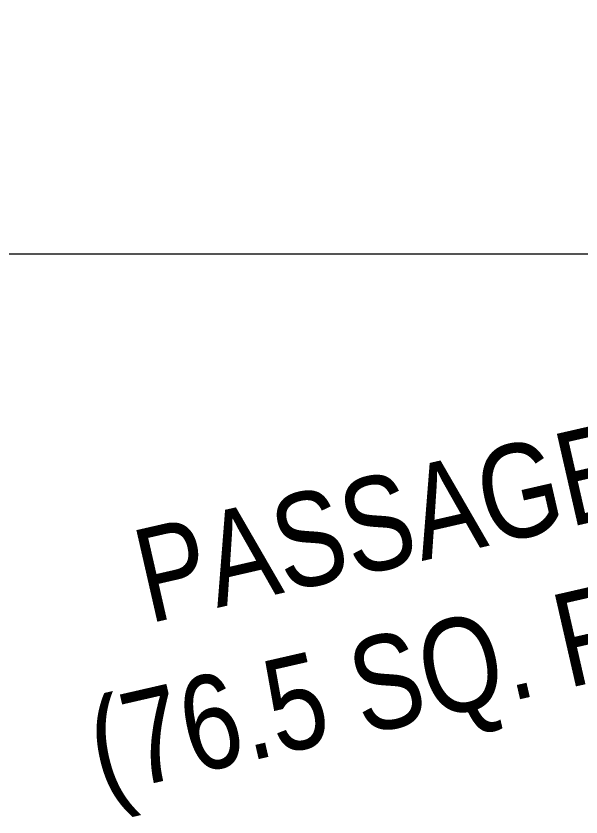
# Model space of a CAD drawing. Header units: millimetres. Extents: x 1667 to 847943, y 724 to 1832625.
# Drawn here: x 646213 to 647116, y 714426 to 715705 of the extents above; entities that cross this region are included whole.
import ezdxf

# ---------------------------------------------------------------- set-up
doc = ezdxf.new("R2010")
doc.units = ezdxf.units.MM
doc.linetypes.add('CENTER', pattern=[2, 1.25, -0.25, 0.25, -0.25])
doc.layers.add('DIMENSION_MOFA', color=66, linetype='CENTER', lineweight=15)
doc.layers.add('text', color=222, linetype='Continuous', lineweight=15)
doc.styles.add('ARIALBOLD.8', font='arialbd.ttf', dxfattribs={"width": 0.8, "height": 2.5})

# ---------------------------------------------------------------- blocks, each defined once
blk = doc.blocks.new('FURNITURE BOH')
at = {"layer": 'text', "insert": (-20891.1, 4298.4), "char_height": 150, "width": 1346.61, "attachment_point": 3, "style": 'ARIALBOLD.8'}
blk.add_mtext('\\pxqc;{\\fArial|b0|i0|c0|p34;\\C0;\\P\\C256;PASSAGE\\P\\C0;(76.5 SQ. FT.)}', dxfattribs=at)
blk = doc.blocks.new('ff')
at = {"color": 1, "rotation": 360}
blk.add_blockref('FURNITURE BOH', (69580.092, -18129.993), dxfattribs=at)
blk = doc.blocks.new('zw$DA95')
at = {"lineweight": 0}
blk.add_lwpolyline([(-45646.03, 16966.82), (40839.29, 16966.82), (40839.29, -10381.13), (-45646.03, -10381.13)], close=True, dxfattribs=at)

msp = doc.modelspace()

# ---------------------------------------------------------------- block references
at = {"layer": 'DIMENSION_MOFA', "rotation": 12.89632932256583}
msp.add_blockref('ff', (596835.137, 717980.215), dxfattribs=at)

# ---------------------------------------------------------------- next in the draw order: block references
msp.add_blockref('zw$DA95', (633936.771, 725705.715))

doc.saveas('drawing.dxf')
